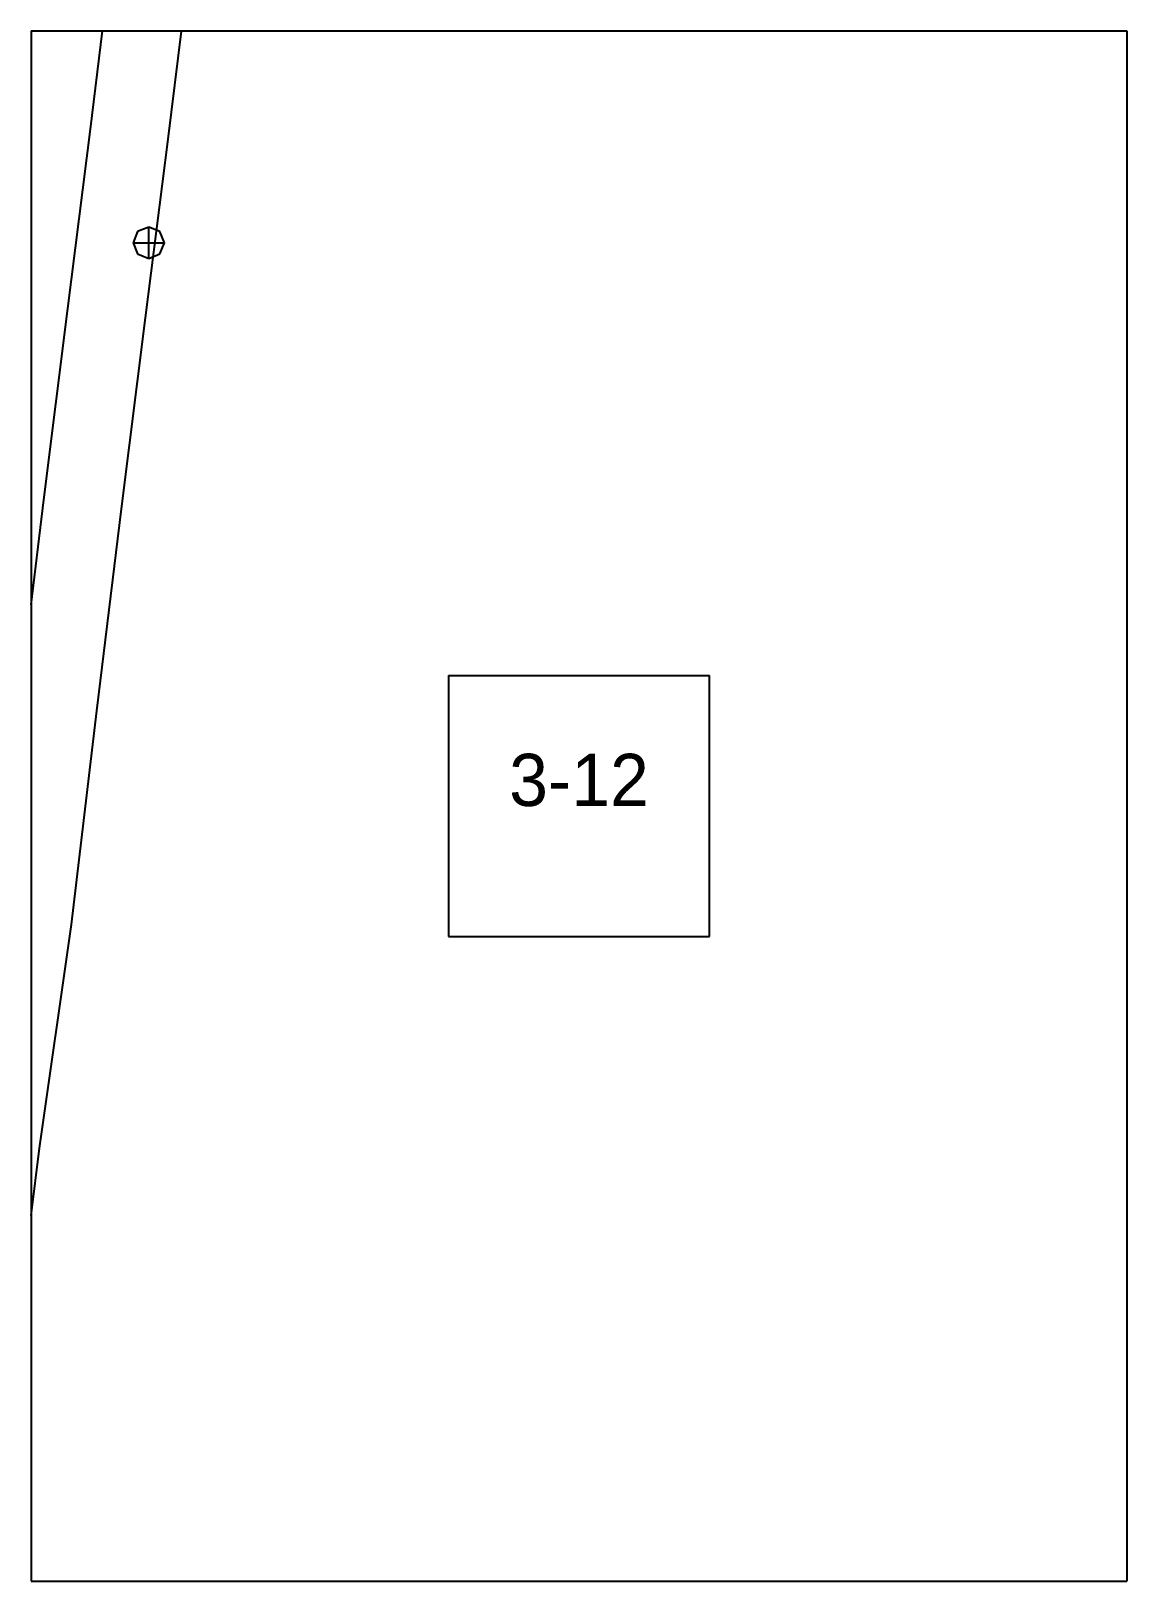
# Paper-space layout 'Plan 3-12' of a CAD drawing. Header units: metres, sheet in millimetres. Extents: x 0 to 210, y 0 to 297.
# The model-space entities are those that its viewports show. They can reach past a viewport. Long polylines and large blocks are cut down to what shows.
import ezdxf
from ezdxf.enums import TextEntityAlignment as Align

# ---------------------------------------------------------------- set-up
doc = ezdxf.new("R2010")
doc.units = ezdxf.units.M
for name, color, linetype in [('default', 7, 'Continuous'), ('TEXTLAYER', 7, 'Continuous'), ('VIEWPORTS', 7, 'Continuous')]:
    doc.layers.add(name, color=color, linetype=linetype)

msp = doc.modelspace()

# ---------------------------------------------------------------- linework, layer by layer
at = {"color": 9}
for p, q in [((2310, -297), (2310, -594)), ((2310, -297), (2310, -594)), ((2520, -297), (2520, -594)), ((2520, -297), (2520, -594)), ((2100, -594), (2310, -594)), ((2100, -594), (2310, -594)), ((2310, -594), (2520, -594)), ((2310, -594), (2310, -891)), ((2310, -594), (2520, -594)), ((2310, -594), (2310, -891)), ((2520, -594), (2730, -594)), ((2520, -594), (2520, -891)), ((2520, -594), (2730, -594)), ((2520, -594), (2520, -891)), ((2390, -717.5), (2440, -717.5)), ((2390, -717.5), (2390, -767.5)), ((2440, -767.5), (2440, -717.5)), ((2390, -767.5), (2440, -767.5)), ((2100, -891), (2310, -891)), ((2100, -891), (2310, -891)), ((2310, -891), (2520, -891)), ((2310, -891), (2310, -1188)), ((2310, -891), (2520, -891)), ((2310, -891), (2310, -1188)), ((2520, -891), (2730, -891)), ((2520, -891), (2520, -1188)), ((2520, -891), (2730, -891)), ((2520, -891), (2520, -1188))]:
    msp.add_line(p, q, dxfattribs=at)
at = {"layer": 'default', "color": 7, "linetype": 'Continuous'}
for p, q in [((2321.39, -612.83), (2325.36, -580.88)), ((2336.26, -614.74), (2340.22, -582.89)), ((2317.05, -647.2), (2321.39, -612.83)), ((2331.94, -648.99), (2336.26, -614.74)), ((2330.43, -632.45), (2329.55, -634.57)), ((2332.55, -631.57), (2330.43, -632.45)), ((2334.67, -632.45), (2332.55, -631.57)), ((2332.55, -637.57), (2332.55, -631.57)), ((2335.55, -634.57), (2334.67, -632.45)), ((2329.55, -634.57), (2330.43, -636.69)), ((2329.55, -634.57), (2335.55, -634.57)), ((2334.67, -636.69), (2335.55, -634.57)), ((2330.43, -636.69), (2332.55, -637.57)), ((2332.55, -637.57), (2334.67, -636.69)), ((2312.45, -683.84), (2317.05, -647.2)), ((2327.35, -685.53), (2331.94, -648.99)), ((2307.72, -722.69), (2312.45, -683.84)), ((2322.63, -724.27), (2327.35, -685.53)), ((2317.78, -765.18), (2322.63, -724.27)), ((2311.64, -808.09), (2317.78, -765.18)), ((2305.91, -853.18), (2311.64, -808.09))]:
    msp.add_line(p, q, dxfattribs=at)

# ---------------------------------------------------------------- texts
at = {"layer": 'TEXTLAYER', "color": 1}
msp.add_text('3-12', height=10, dxfattribs=at).set_placement((2415, -742.5), align=Align.CENTER)

psp = doc.layouts.new('Plan 3-12')

# ---------------------------------------------------------------- viewports
at = {"layer": 'VIEWPORTS'}
psp.add_viewport(center=(105, 148.5), size=(210, 297), view_center_point=(2415, -742.5), view_height=297, dxfattribs=at)

doc.saveas('drawing.dxf')
